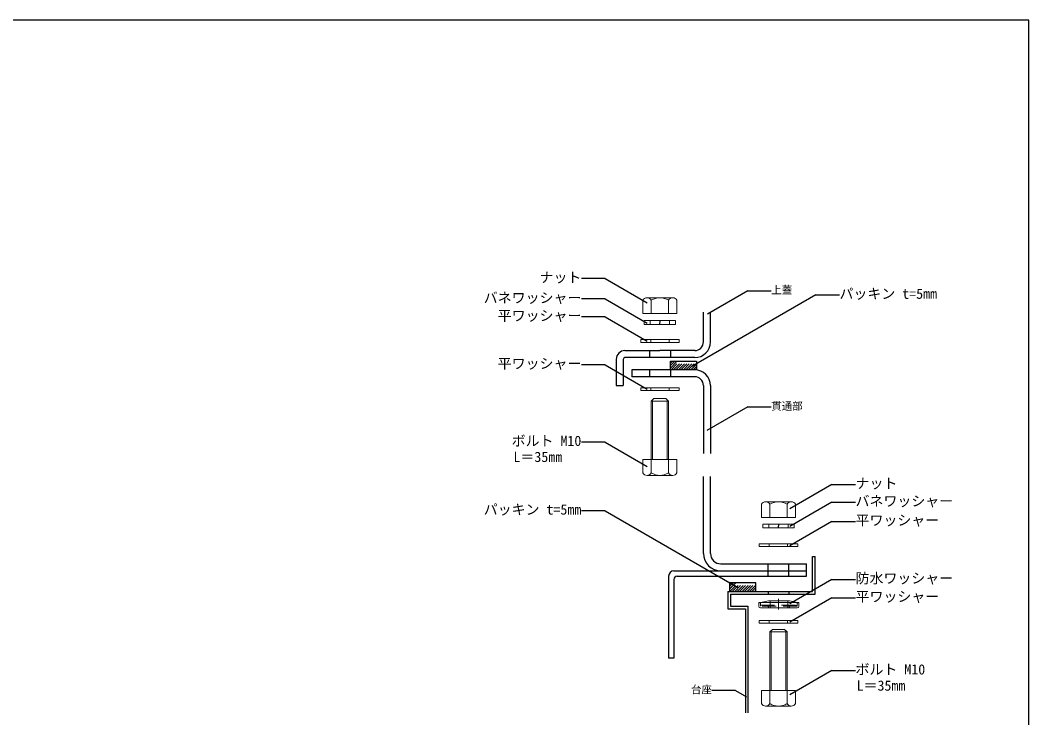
# Model space of a CAD drawing. Units: millimetres on the paper, enlarged 10 times, with parts at other scales. Extents: x -4354 to 4109, y -1429 to 1331.
# Drawn here: x 2664 to 4109, y 331 to 1331 of the extents above; entities that cross this region are included whole.
import ezdxf
from ezdxf.enums import TextEntityAlignment as Align

# ---------------------------------------------------------------- set-up
doc = ezdxf.new("R2010")
doc.units = ezdxf.units.MM
doc.header["$LTSCALE"] = 10
for name, pattern in [('CHAIN1', [8, 5, -1, 1, -1]), ('DASHED1', [1.8, 1.2, -0.6]), ('DASHED2', [3, 2, -1])]:
    doc.linetypes.add(name, pattern=pattern)
for name, color, linetype in [('0-F_図面枠', 7, 'Continuous'), ('F-0_FRP', 4, 'Continuous'), ('F-1_SUS', 7, 'Continuous'), ('F-8_FRP部位名', 2, 'Continuous'), ('F-9_SUS部位名', 2, 'Continuous'), ('F-A_金物名称', 3, 'Continuous')]:
    doc.layers.add(name, color=color, linetype=linetype)
doc.layers.add('F-2_金物', color=7, linetype='Continuous', lineweight=18)
doc.styles.add('ＭＳ ゴシック', font='')
doc.styles.get('ＭＳ ゴシック').set_extended_font_data('MS Gothic')

msp = doc.modelspace()

# ---------------------------------------------------------------- linework, layer by layer
at = {"layer": '0-F_図面枠'}
msp.add_line((4109.38, -1428.98), (4109.38, 1331.02), dxfattribs=at)
msp.add_lwpolyline([(4109.38, 1331.02), (109.38, 1331.02), (109.38, -1428.98)], dxfattribs=at)
at = {"layer": 'F-0_FRP'}
for p, q in [((3643.07, 869.92), (3643.07, 912.42)), ((3653.07, 869.92), (3653.07, 912.42)), ((3530.57, 857.42), (3580.57, 857.42)), ((3565.57, 857.42), (3565.57, 847.42)), ((3630.57, 857.42), (3580.57, 857.42)), ((3595.57, 857.42), (3595.57, 847.42)), ((3528.07, 844.92), (3528.07, 807.42)), ((3630.57, 847.42), (3530.57, 847.42)), ((3540.57, 829.92), (3540.57, 819.92)), ((3630.57, 829.92), (3540.57, 829.92)), ((3565.57, 829.92), (3565.57, 819.92)), ((3595.57, 829.92), (3595.57, 819.92)), ((3580.57, 819.92), (3540.57, 819.92)), ((3630.57, 819.92), (3580.57, 819.92)), ((3643.07, 807.42), (3643.07, 709.92)), ((3653.07, 807.42), (3653.07, 709.92)), ((3643.07, 566.81), (3643.07, 676.81)), ((3653.07, 566.81), (3653.07, 676.81)), ((3668.07, 551.81), (3790.57, 551.81)), ((3735.57, 534.31), (3735.57, 551.81)), ((3765.57, 534.31), (3765.57, 551.81)), ((3790.57, 534.31), (3790.57, 551.81)), ((3600.57, 541.81), (3668.07, 541.81)), ((3668.07, 541.81), (3790.57, 541.81)), ((3593.07, 534.31), (3593.07, 416.81)), ((3600.57, 529.31), (3600.57, 416.81)), ((3605.57, 534.31), (3735.57, 534.31)), ((3600.57, 416.81), (3593.07, 416.81))]:
    msp.add_line(p, q, dxfattribs=at)
at = {"layer": 'F-0_FRP', "linetype": 'DASHED1'}
for p, q in [((3595.57, 832.48), (3605.51, 842.42)), ((3595.57, 836.02), (3601.97, 842.42)), ((3595.57, 839.55), (3598.44, 842.42)), ((3595.57, 832.48), (3605.51, 842.42)), ((3595.57, 836.02), (3601.97, 842.42)), ((3595.57, 839.55), (3598.44, 842.42)), ((3596.54, 829.92), (3609.04, 842.42)), ((3596.54, 829.92), (3609.04, 842.42)), ((3600.08, 829.92), (3612.58, 842.42)), ((3600.08, 829.92), (3612.58, 842.42)), ((3603.61, 829.92), (3616.11, 842.42)), ((3603.61, 829.92), (3616.11, 842.42)), ((3607.15, 829.92), (3619.65, 842.42)), ((3607.15, 829.92), (3619.65, 842.42)), ((3610.68, 829.92), (3623.18, 842.42)), ((3610.68, 829.92), (3623.18, 842.42)), ((3614.22, 829.92), (3626.72, 842.42)), ((3614.22, 829.92), (3626.72, 842.42)), ((3617.76, 829.92), (3630.26, 842.42)), ((3617.76, 829.92), (3630.26, 842.42)), ((3621.29, 829.92), (3633.07, 841.7)), ((3621.29, 829.92), (3633.07, 841.7)), ((3624.83, 829.92), (3633.07, 838.16)), ((3624.83, 829.92), (3633.07, 838.16)), ((3628.36, 829.92), (3633.07, 834.63)), ((3628.36, 829.92), (3633.07, 834.63)), ((3631.9, 829.92), (3633.07, 831.09)), ((3631.9, 829.92), (3633.07, 831.09))]:
    msp.add_line(p, q, dxfattribs=at)
at = {"layer": 'F-0_FRP'}
for points in [[(3518.07, 844.92), (3518.07, 807.42), (3528.07, 807.42)], [(3735.57, 534.31), (3765.57, 534.31), (3790.57, 534.31)]]:
    msp.add_lwpolyline(points, dxfattribs=at)
msp.add_lwpolyline([(3633.07, 829.92), (3595.57, 829.92), (3595.57, 842.42), (3633.07, 842.42)], close=True, dxfattribs=at)
msp.add_lwpolyline([(3633.07, 829.92), (3595.57, 829.92), (3595.57, 842.42), (3633.07, 842.42)], close=True, dxfattribs=at)
for centre, radius, start, end in [((3630.57, 869.92), 12.5, 270, 0), ((3630.57, 869.92), 22.5, 270, 0), ((3530.57, 844.92), 12.5, 90, 180), ((3530.57, 844.92), 2.5, 90, 180), ((3630.57, 807.42), 22.5, 0, 90), ((3630.57, 807.42), 12.5, 0, 90), ((3668.07, 566.81), 25, 180, 270), ((3668.07, 566.81), 15, 180, 270), ((3600.57, 534.31), 7.5, 90, 180), ((3605.57, 529.31), 5, 90, 180), ((3605.57, 529.31), 5, 90, 180)]:
    msp.add_arc(centre, radius, start, end, dxfattribs=at)
at = {"layer": 'F-1_SUS'}
for p, q in [((3799.32, 512.31), (3799.32, 562.31)), ((3799.32, 562.31), (3803.07, 562.31)), ((3803.07, 508.56), (3803.07, 562.31)), ((3678.07, 512.31), (3678.07, 487.31)), ((3678.07, 512.31), (3799.32, 512.31)), ((3681.82, 508.56), (3681.82, 491.06)), ((3681.82, 508.56), (3735.57, 508.56)), ((3735.57, 512.31), (3735.57, 508.56)), ((3735.57, 508.56), (3765.57, 508.56)), ((3765.57, 512.31), (3765.57, 508.56)), ((3765.57, 508.56), (3803.07, 508.56)), ((3678.07, 487.31), (3703.07, 487.31)), ((3681.82, 491.06), (3706.82, 491.06)), ((3703.07, 487.31), (3703.07, 338.29)), ((3706.82, 491.06), (3706.82, 338.29))]:
    msp.add_line(p, q, dxfattribs=at)
at = {"layer": 'F-1_SUS', "color": 4, "linetype": 'DASHED1'}
for p, q in [((3680.57, 515.64), (3689.73, 524.81)), ((3680.57, 519.18), (3686.19, 524.81)), ((3680.57, 522.72), (3682.66, 524.81)), ((3680.77, 512.31), (3693.27, 524.81)), ((3684.3, 512.31), (3696.8, 524.81)), ((3687.84, 512.31), (3700.34, 524.81)), ((3691.37, 512.31), (3703.87, 524.81)), ((3694.91, 512.31), (3707.41, 524.81)), ((3698.44, 512.31), (3710.94, 524.81)), ((3701.98, 512.31), (3714.48, 524.81)), ((3705.51, 512.31), (3718.01, 524.81)), ((3709.05, 512.31), (3718.07, 521.33)), ((3712.58, 512.31), (3718.07, 517.79)), ((3716.12, 512.31), (3718.07, 514.25))]:
    msp.add_line(p, q, dxfattribs=at)
at = {"layer": 'F-1_SUS', "color": 4}
msp.add_line((3683.03, 519.81), (3683.07, 519.81), dxfattribs=at)
msp.add_line((3683.03, 519.81), (3683.07, 519.81), dxfattribs=at)
msp.add_lwpolyline([(3680.57, 512.31), (3718.07, 512.31), (3718.07, 524.81), (3680.57, 524.81)], close=True, dxfattribs=at)
msp.add_lwpolyline([(3680.57, 512.31), (3718.07, 512.31), (3718.07, 524.81), (3680.57, 524.81)], close=True, dxfattribs=at)
at = {"layer": 'F-2_金物'}
for p, q in [((3556.03, 910.72), (3556.03, 929.68)), ((3598.97, 933.22), (3562.16, 933.22)), ((3568.3, 910.72), (3568.3, 929.68)), ((3592.83, 910.72), (3592.83, 929.68)), ((3605.1, 910.72), (3605.1, 929.68)), ((3605.1, 910.72), (3556.03, 910.72)), ((3557.94, 900.43), (3557.94, 894.93)), ((3557.94, 900.43), (3580.57, 900.43)), ((3579.96, 910.72), (3558.22, 910.72)), ((3566.69, 900.43), (3566.69, 894.93)), ((3580.57, 900.43), (3580.08, 894.93)), ((3581.05, 900.43), (3580.57, 894.93)), ((3581.05, 900.43), (3603.19, 900.43)), ((3604.22, 910.72), (3585.34, 910.72)), ((3594.44, 900.43), (3594.44, 894.93)), ((3603.19, 900.43), (3603.19, 894.93)), ((3557.94, 894.93), (3580.08, 894.93)), ((3577.11, 894.93), (3558.22, 894.93)), ((3580.57, 894.93), (3603.19, 894.93)), ((3553.07, 873.15), (3608.07, 873.15)), ((3553.07, 873.15), (3553.07, 869.15)), ((3608.07, 869.15), (3553.07, 869.15)), ((3567.44, 873.15), (3567.44, 869.15)), ((3593.69, 873.15), (3593.69, 869.15)), ((3608.07, 869.15), (3608.07, 873.15)), ((3553.07, 804.17), (3553.07, 800.17)), ((3553.07, 804.17), (3608.07, 804.17)), ((3608.07, 800.17), (3553.07, 800.17)), ((3567.44, 804.17), (3567.44, 800.17)), ((3593.69, 804.17), (3593.69, 800.17)), ((3608.07, 800.17), (3608.07, 804.17)), ((3568.07, 784.91), (3568.07, 701.16)), ((3568.07, 784.91), (3593.07, 784.91)), ((3593.07, 784.91), (3589.32, 788.66)), ((3593.07, 701.16), (3593.07, 784.91)), ((3605.1, 701.16), (3556.03, 701.16)), ((3556.03, 701.16), (3556.03, 682.2)), ((3568.3, 701.16), (3568.3, 682.2)), ((3592.83, 701.16), (3592.83, 682.2)), ((3605.1, 701.16), (3605.1, 682.2)), ((3726.03, 618.29), (3726.03, 637.25)), ((3768.97, 640.79), (3732.16, 640.79)), ((3738.3, 618.29), (3738.3, 637.25)), ((3762.83, 618.29), (3762.83, 637.25)), ((3775.1, 618.29), (3775.1, 637.25)), ((3775.1, 618.29), (3726.03, 618.29)), ((3727.94, 608.81), (3727.94, 603.31)), ((3727.94, 608.81), (3750.57, 608.81)), ((3749.96, 618.29), (3728.22, 618.29)), ((3736.69, 608.81), (3736.69, 603.31)), ((3750.57, 608.81), (3750.08, 603.31)), ((3751.05, 608.81), (3750.57, 603.31)), ((3751.05, 608.81), (3773.19, 608.81)), ((3774.22, 618.29), (3755.34, 618.29)), ((3764.44, 608.81), (3764.44, 603.31)), ((3773.19, 608.81), (3773.19, 603.31)), ((3727.94, 603.31), (3750.08, 603.31)), ((3747.11, 603.31), (3728.22, 603.31)), ((3750.57, 603.31), (3773.19, 603.31)), ((3723.07, 580.72), (3778.07, 580.72)), ((3723.07, 580.72), (3723.07, 576.72)), ((3737.44, 580.72), (3737.44, 576.72)), ((3763.69, 580.72), (3763.69, 576.72)), ((3778.07, 576.72), (3778.07, 580.72)), ((3778.07, 576.72), (3723.07, 576.72)), ((3722.37, 496.2), (3779.87, 496.2)), ((3722.37, 491.2), (3722.37, 496.2)), ((3779.87, 496.2), (3779.87, 491.2)), ((3777.37, 488.7), (3724.87, 488.7)), ((3723.07, 470.69), (3723.07, 466.69)), ((3723.07, 470.69), (3778.07, 470.69)), ((3778.07, 466.69), (3723.07, 466.69)), ((3737.44, 470.69), (3737.44, 466.69)), ((3763.69, 470.69), (3763.69, 466.69)), ((3778.07, 466.69), (3778.07, 470.69)), ((3738.07, 454.21), (3763.07, 454.21)), ((3738.07, 454.21), (3738.07, 370.46)), ((3763.07, 454.21), (3759.32, 457.96)), ((3763.07, 370.46), (3763.07, 454.21)), ((3775.1, 370.46), (3726.03, 370.46)), ((3726.03, 370.46), (3726.03, 351.5)), ((3738.3, 370.46), (3738.3, 351.5)), ((3762.83, 370.46), (3762.83, 351.5)), ((3775.1, 370.46), (3775.1, 351.5))]:
    msp.add_line(p, q, dxfattribs=at)
at = {"layer": 'F-2_金物', "color": 4}
for p, q in [((3570.07, 786.91), (3570.07, 701.16)), ((3591.07, 701.16), (3591.07, 786.91)), ((3724.87, 496.2), (3736.12, 498.7)), ((3736.12, 498.7), (3766.12, 498.7)), ((3763.75, 488.7), (3763.75, 498.7)), ((3766.12, 498.7), (3777.37, 496.2)), ((3740.07, 456.21), (3740.07, 370.46)), ((3761.07, 370.46), (3761.07, 456.21))]:
    msp.add_line(p, q, dxfattribs=at)
at = {"layer": 'F-2_金物', "color": 4, "linetype": 'DASHED2'}
for p, q in [((3724.87, 496.2), (3724.87, 494.95)), ((3724.87, 492.45), (3777.37, 492.45)), ((3736.12, 491.2), (3724.87, 492.45)), ((3738.5, 488.7), (3738.5, 498.7)), ((3766.12, 491.2), (3777.37, 492.45)), ((3777.37, 494.95), (3777.37, 496.2)), ((3736.12, 489.95), (3736.12, 491.2)), ((3766.12, 489.95), (3766.12, 491.2))]:
    msp.add_line(p, q, dxfattribs=at)
at = {"layer": 'F-2_金物', "linetype": 'DASHED2'}
for p, q in [((3724.87, 494.95), (3724.87, 491.2)), ((3777.37, 491.2), (3777.37, 494.95)), ((3777.37, 491.2), (3724.87, 491.2)), ((3736.12, 488.7), (3736.12, 489.95)), ((3766.12, 488.7), (3766.12, 489.95))]:
    msp.add_line(p, q, dxfattribs=at)
at = {"layer": 'F-2_金物', "color": 2, "linetype": 'CHAIN1'}
msp.add_line((3750.57, 486.55), (3750.57, 501.64), dxfattribs=at)
at = {"layer": 'F-2_金物'}
for points in [[(3589.32, 788.66), (3571.82, 788.66), (3568.07, 784.91)], [(3598.97, 678.66), (3562.16, 678.66), (3598.97, 678.66)], [(3759.32, 457.96), (3741.82, 457.96), (3738.07, 454.21)], [(3768.97, 347.96), (3732.16, 347.96), (3768.97, 347.96)]]:
    msp.add_lwpolyline(points, dxfattribs=at)
for centre, radius, start, end in [((3562.16, 926.14), 7.08, 29.99985, 149.99985), ((3580.57, 910.2), 23.02, 57.79585, 122.2043), ((3598.97, 926.14), 7.08, 29.99985, 149.99985), ((3562.16, 685.75), 7.08, 210.00015, 330.00015), ((3580.57, 701.68), 23.02, 237.7957, 302.20415), ((3598.97, 685.75), 7.08, 210.00015, 330.00015), ((3732.16, 633.71), 7.08, 29.99985, 149.99985), ((3750.57, 617.77), 23.02, 57.79585, 122.2043), ((3768.97, 633.71), 7.08, 29.99985, 149.99985), ((3724.87, 491.2), 2.5, 180, 270), ((3777.37, 491.2), 2.5, 270, 0), ((3732.16, 355.04), 7.08, 210.00015, 330.00015), ((3750.57, 370.98), 23.02, 237.7957, 302.20415), ((3768.97, 355.04), 7.08, 210.00015, 330.00015)]:
    msp.add_arc(centre, radius, start, end, dxfattribs=at)
at = {"layer": 'F-2_金物', "linetype": 'DASHED2'}
for centre, start, end in [((3723.62, 494.95), 0, 90), ((3778.62, 494.95), 90, 180), ((3734.87, 489.95), 0, 90), ((3767.37, 489.95), 90, 180)]:
    msp.add_arc(centre, 1.25, start, end, dxfattribs=at)
at = {"layer": 'F-2_金物', "color": 4, "linetype": 'DASHED2'}
for centre, start, end in [((3737.37, 489.95), 180, 270), ((3764.87, 489.95), 270, 0)]:
    msp.add_arc(centre, 1.25, start, end, dxfattribs=at)
at = {"layer": 'F-8_FRP部位名'}
for p, q in [((3706.4, 942.98), (3648.83, 909.73)), ((3706.4, 942.98), (3740.23, 942.98)), ((3706.4, 776.64), (3647.94, 742.88)), ((3706.4, 776.64), (3740.23, 776.64))]:
    msp.add_line(p, q, dxfattribs=at)
at = {"layer": 'F-8_FRP部位名', "color": 3}
for q in [(3626.58, 834.73), (3838.03, 937.29)]:
    msp.add_line((3804.21, 937.29), q, dxfattribs=at)
at = {"layer": 'F-9_SUS部位名', "color": 3}
for q in [(3468.1, 627.99), (3693.17, 517.58)]:
    msp.add_line((3501.92, 627.99), q, dxfattribs=at)
at = {"layer": 'F-9_SUS部位名'}
for q in [(3655.22, 370.27), (3704.82, 361.16)]:
    msp.add_line((3689.04, 370.27), q, dxfattribs=at)
at = {"layer": 'F-A_金物名称'}
for p, q in [((3501.92, 960.66), (3468.1, 960.66)), ((3501.92, 960.66), (3562.29, 925.8)), ((3501.92, 931.41), (3468.1, 931.41)), ((3501.92, 931.41), (3562.29, 896.56)), ((3501.92, 905.74), (3468.1, 905.74)), ((3501.92, 905.74), (3562.29, 870.89)), ((3501.92, 837.2), (3468.1, 837.2)), ((3501.92, 837.2), (3562.29, 802.34)), ((3501.92, 726.4), (3468.1, 726.4)), ((3501.92, 726.4), (3562.29, 691.54)), ((3827.19, 665.52), (3766.82, 630.66)), ((3827.19, 665.52), (3861.01, 665.52)), ((3827.19, 640.08), (3766.82, 605.23)), ((3827.19, 640.08), (3861.01, 640.08)), ((3827.19, 612.58), (3766.82, 577.72)), ((3827.19, 612.58), (3861.01, 612.58)), ((3827.19, 529.51), (3766.82, 494.66)), ((3827.19, 529.51), (3861.01, 529.51)), ((3827.19, 503.18), (3766.82, 468.33)), ((3827.19, 503.18), (3861.01, 503.18)), ((3827.19, 398.83), (3766.82, 363.97)), ((3827.19, 398.83), (3861.01, 398.83))]:
    msp.add_line(p, q, dxfattribs=at)

# ---------------------------------------------------------------- texts
at = {"layer": 'F-8_FRP部位名', "style": 'ＭＳ ゴシック'}
for s, p in [('上蓋', (3740.23, 935.48)), ('貫通部', (3740.23, 769.14))]:
    msp.add_text(s, height=11, dxfattribs=at).set_placement(p, align=Align.BOTTOM_LEFT)
at = {"layer": 'F-8_FRP部位名', "color": 7, "style": 'ＭＳ ゴシック'}
msp.add_text('パッキン t=5㎜', height=14.66, dxfattribs=at).set_placement((3838.03, 927.29), align=Align.BOTTOM_LEFT)
at = {"layer": 'F-9_SUS部位名', "color": 7, "style": 'ＭＳ ゴシック'}
msp.add_text('パッキン t=5㎜', height=14.66, dxfattribs=at).set_placement((3328.1, 617.99), align=Align.BOTTOM_LEFT)
at = {"layer": 'F-9_SUS部位名', "style": 'ＭＳ ゴシック'}
msp.add_text('台座', height=11, dxfattribs=at).set_placement((3625.22, 362.77), align=Align.BOTTOM_LEFT)
at = {"layer": 'F-A_金物名称', "color": 7, "style": 'ＭＳ ゴシック'}
for s, p in [('ナット', (3408.1, 950.66)), ('バネワッシャー', (3328.1, 921.41)), ('平ワッシャー', (3348.1, 895.74)), ('平ワッシャー', (3348.1, 827.2)), ('ボルト M10', (3368.1, 716.4)), ('L＝35㎜', (3370.73, 693.4)), ('ナット', (3861.01, 655.52)), ('バネワッシャー', (3861.01, 630.08)), ('平ワッシャー', (3861.01, 602.58)), ('防水ワッシャー', (3861.01, 519.51)), ('平ワッシャー', (3861.01, 493.18)), ('ボルト M10', (3861.01, 388.83)), ('L＝35㎜', (3862.51, 365.62))]:
    msp.add_text(s, height=14.66, dxfattribs=at).set_placement(p, align=Align.BOTTOM_LEFT)

doc.saveas('drawing.dxf')
